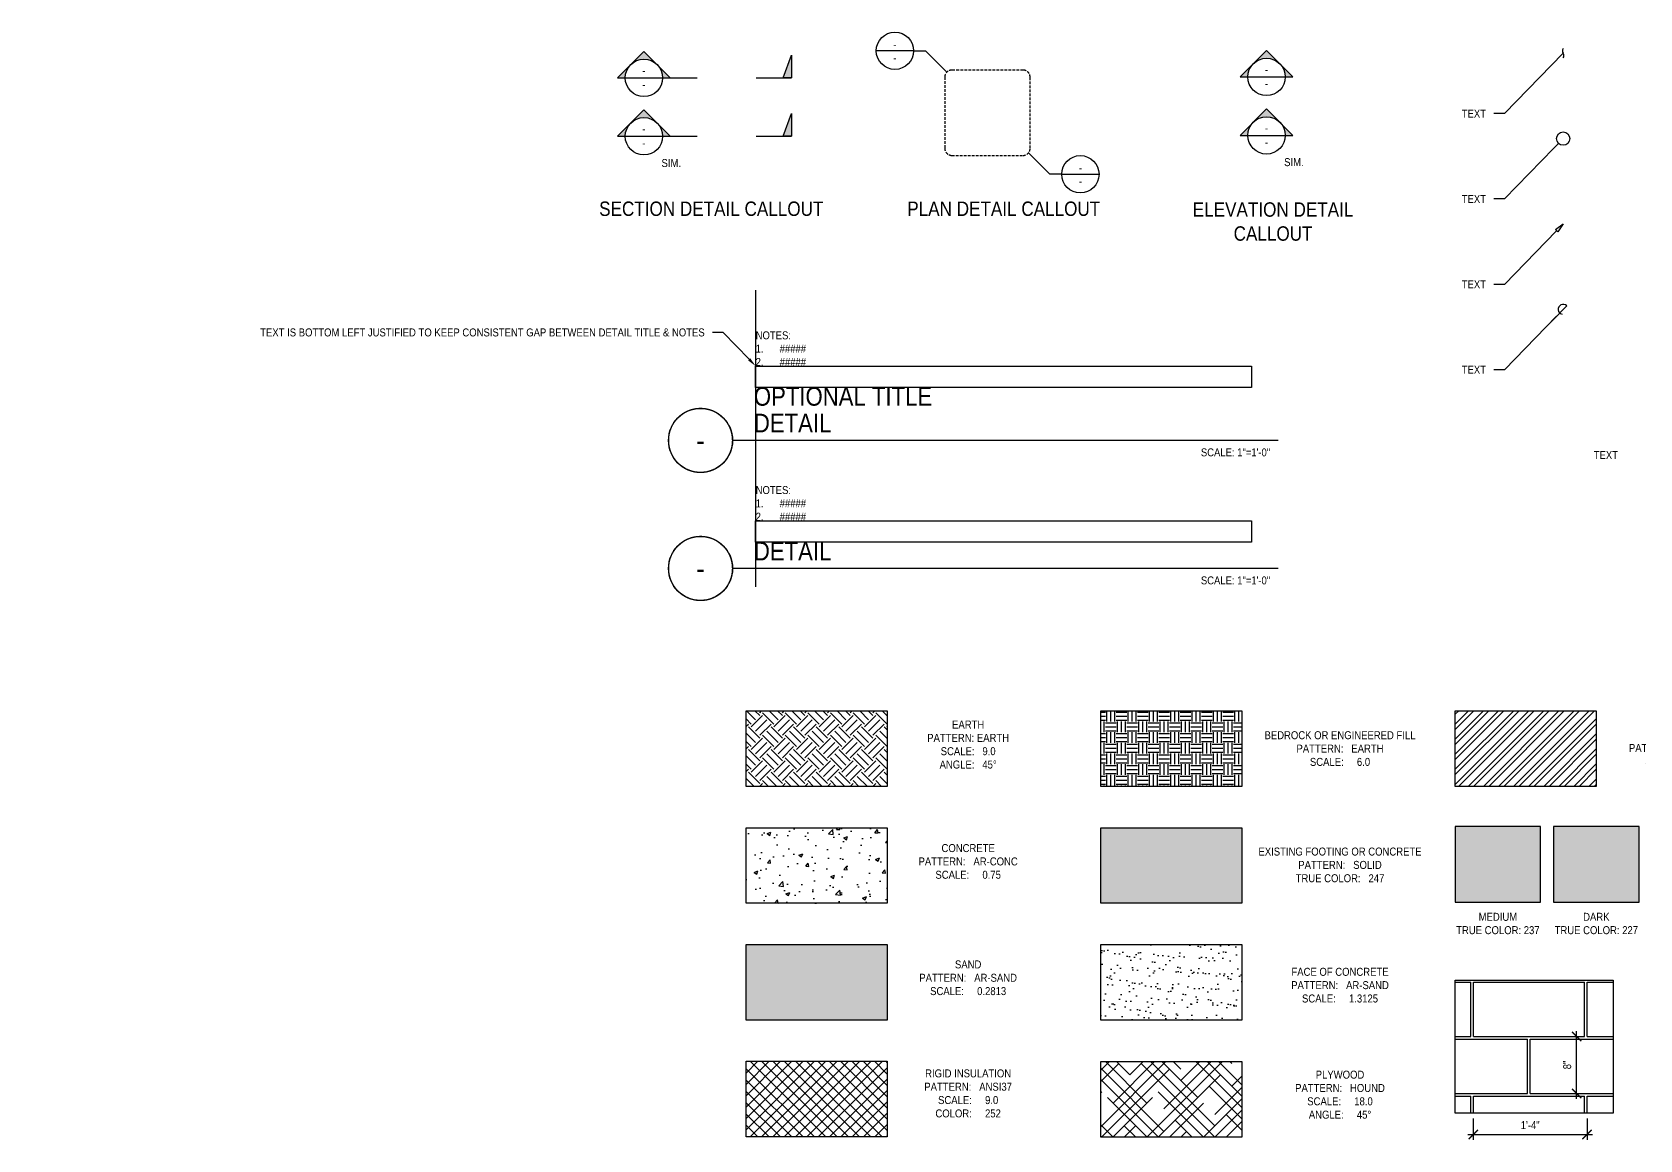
# Model space of a CAD drawing. Header units: inches. Extents: x -2661 to 42767, y -1222 to 9099.
# Drawn here: x 39370.1 to 39596.1, y 1473.1 to 1628.8 of the extents above; entities that cross this region are included whole.
import ezdxf
from ezdxf import colors
from ezdxf.entities.mleader import LeaderData, LeaderLine
from ezdxf.enums import TextEntityAlignment as Align
from ezdxf.math import Vec2, Vec3

# ---------------------------------------------------------------- set-up
doc = ezdxf.new("R2010")
doc.units = ezdxf.units.IN
doc.header["$LTSCALE"] = 12
doc.header["$MEASUREMENT"] = 0
doc.header["$PDMODE"] = 3
doc.linetypes.add('HIDDEN2', pattern=[0.1875, 0.125, -0.0625])
doc.linetypes.add('PHANTOM2', pattern=[1.25, 0.625, -0.125, 0.125, -0.125, 0.125, -0.125])
doc.layers.get('0').update_dxf_attribs({"linetype": 'CONTINUOUS'})
doc.layers.get('DefPoints').update_dxf_attribs({"color": 251, "linetype": 'CONTINUOUS'})
doc.layers.add('DESIGNER COMMENTS', color=221, linetype='CONTINUOUS', plot=False)
for name, color, linetype in [('S-ANNO-DIMS', 2, 'CONTINUOUS'), ('S-ANNO-NOTE', 4, 'CONTINUOUS'), ('S-ANNO-NOTE-EXIST', 251, 'CONTINUOUS'), ('S-ANNO-SYMB', 4, 'CONTINUOUS'), ('S-DETL-SYMB', 4, 'CONTINUOUS')]:
    doc.layers.add(name, color=color, linetype=linetype)
doc.layers.add('S-ANNO-NONPLOT', color=253, linetype='CONTINUOUS', plot=False, transparency=0.5)
for name, color, linetype, true_color, transparency in [('S-HATCH-SOIL', 7, 'CONTINUOUS', 0x8f8f8f, 0.8), ('S-POCHE-227', 7, 'CONTINUOUS', 0xe3e3e3, 0.8), ('S-POCHE-237', 7, 'CONTINUOUS', 0xededed, 0.8), ('S-POCHE-247', 7, 'CONTINUOUS', 0xf7f7f7, 0.8)]:
    doc.layers.add(name, color=color, linetype=linetype, true_color=true_color, transparency=transparency)
doc.layers.add('S-HATCH1', color=1, linetype='CONTINUOUS', transparency=0.5)
doc.layers.add('S-HATCH2', color=2, linetype='CONTINUOUS', transparency=0.5)
doc.styles.add('Arial', font='arial.ttf', dxfattribs={"width": 0.85})
doc.dimstyles.new('DIM-12_Se', dxfattribs={"dimscale": 12, "dimtxt": 0.09375, "dimasz": 0.109375, "dimexe": 0.0625, "dimexo": 0.0625, "dimgap": 0.0625, "dimtad": 1, "dimdec": 4, "dimzin": 11, "dimdsep": 46, "dimlunit": 4, "dimtxsty": 'Arial', "dimblk": 'ARCHTICK', "dimcen": 0.125, "dimdle": 0.0625, "dimclrd": 256, "dimclre": 256, "dimclrt": 4, "dimadec": 0, "dimazin": 0, "dimtfac": 0.75, "dimtdec": 4, "dimtmove": 0, "dimatfit": 3, "dimfxl": 1, "dimfrac": 1, "dimtolj": 1, "dimtzin": 0, "dimarcsym": 0})

# ---------------------------------------------------------------- blocks, each defined once
blk = doc.blocks.new('_Integral')
at = {"color": 0, "linetype": 'ByBlock', "lineweight": -2}
for centre, start, end in [((0.44, -0.09), 102, 168), ((-0.44, 0.09), 282, 348)]:
    blk.add_arc(centre, 0.454, start, end, dxfattribs=at)
blk = doc.blocks.new('_DotBlank')
at = {"color": 0, "lineweight": -2}
blk.add_line((-0.5, 0), (-1, 0), dxfattribs=at)
blk.add_circle((0, 0), 0.5, dxfattribs=at)
blk = doc.blocks.new('_ClosedBlank')
at = {"color": 0, "linetype": 'ByBlock', "lineweight": -2}
for p, q in [((-1, 0.17), (0, 0)), ((-1, 0.17), (-1, -0.17)), ((0, 0), (-1, -0.17))]:
    blk.add_line(p, q, dxfattribs=at)
blk = doc.blocks.new('ARROW-LOOP')
at = {"color": 0}
blk.add_lwpolyline([(-1.81, 0), (0.54, 0, 1.317177), (-0.46, -0.28)], format="xyb", dxfattribs=at)
blk = doc.blocks.new('_ARCHTICK')
at = {"color": 0, "linetype": 'ByBlock', "const_width": 0.15}
blk.add_lwpolyline([(-0.5, -0.5), (0.5, 0.5)], dxfattribs=at)
blk = doc.blocks.new('*D1511')
at = {"layer": 'DefPoints', "color": 0, "transparency": 16777216}
for p in [(39572.65, 1476.85), (39588.65, 1476.85), (39588.65, 1473.85)]:
    blk.add_point(p, dxfattribs=at)
at = {"layer": 'S-ANNO-DIMS', "lineweight": -2, "transparency": 16777216}
for p, q in [((39572.65, 1476.1), (39572.65, 1473.1)), ((39588.65, 1476.1), (39588.65, 1473.1)), ((39571.9, 1473.85), (39589.4, 1473.85))]:
    blk.add_line(p, q, dxfattribs=at)
at = {"layer": 'S-ANNO-DIMS', "lineweight": -2, "transparency": 16777216, "xscale": 1.3125, "yscale": 1.3125, "zscale": 1.3125, "rotation": 180}
blk.add_blockref('_ARCHTICK', (39572.65, 1473.85), dxfattribs=at)
at = {"layer": 'S-ANNO-DIMS', "lineweight": -2, "transparency": 16777216, "xscale": 1.3125, "yscale": 1.3125, "zscale": 1.3125}
blk.add_blockref('_ARCHTICK', (39588.65, 1473.85), dxfattribs=at)
at = {"layer": 'S-ANNO-DIMS', "color": 4, "transparency": 16777216, "insert": (39580.65, 1475.17), "char_height": 1.125, "attachment_point": 5, "style": 'Arial'}
blk.add_mtext('\\A1;1\'-4"', dxfattribs=at)
blk = doc.blocks.new('*D1512')
at = {"layer": 'DefPoints', "color": 0, "transparency": 16777216}
for p in [(39587.18, 1487.63), (39587.18, 1487.63), (39587.18, 1479.63)]:
    blk.add_point(p, dxfattribs=at)
at = {"layer": 'S-ANNO-DIMS', "lineweight": -2, "transparency": 16777216}
blk.add_line((39587.18, 1478.88), (39587.18, 1488.38), dxfattribs=at)
at = {"layer": 'S-ANNO-DIMS', "lineweight": -2, "transparency": 16777216, "xscale": 1.3125, "yscale": 1.3125, "zscale": 1.3125}
for p, rotation in [((39587.18, 1487.63), 90), ((39587.18, 1479.63), 270)]:
    blk.add_blockref('_ARCHTICK', p, dxfattribs=dict(at, rotation=rotation))
at = {"layer": 'S-ANNO-DIMS', "color": 4, "transparency": 16777216, "insert": (39585.86, 1483.63), "char_height": 1.125, "attachment_point": 5, "rotation": 90, "style": 'Arial'}
blk.add_mtext('\\A1;8"', dxfattribs=at)
blk = doc.blocks.new('*U545')
at = {"layer": 'S-ANNO-SYMB', "color": 4, "linetype": 'ByBlock'}
blk.add_lwpolyline([(-24, 20), (-24, -20, 0.414214), (-20, -24), (20, -24, 0.414214), (24, -20), (24, 20, 0.414214), (20, 24), (-20, 24, 0.414214)], format="xyb", close=True, dxfattribs=at)
blk = doc.blocks.new('*U642')
at = {"layer": 'S-ANNO-SYMB', "color": 4}
blk.add_lwpolyline([(-18.72, 12), (-39.7, 12)], dxfattribs=at)
at = {"layer": 'S-ANNO-SYMB', "color": 2}
blk.add_lwpolyline([(-18.72, 12), (-12, 12), (0, 0)], dxfattribs=at)
at = {"layer": 'S-ANNO-SYMB', "color": 4}
blk.add_circle((-29.21, 12), 10.49, dxfattribs=at)
at = {"layer": 'S-ANNO-NOTE', "style": 'Arial', "width": 0.85}
blk.add_attdef('DETAILNO.', text='', height=4.5, dxfattribs=at).set_placement((-29.21, 12), align=Align.BOTTOM_CENTER)
blk.add_attdef('SHEETNO.', text='', height=4.5, dxfattribs=at).set_placement((-29.21, 8), align=Align.MIDDLE_CENTER)
blk = doc.blocks.new('*U643')
at = {"layer": 'S-ANNO-SYMB', "color": 2}
blk.add_lwpolyline([(18.72, -12), (12, -12), (0, 0)], dxfattribs=at)
at = {"layer": 'S-ANNO-SYMB', "color": 4}
blk.add_lwpolyline([(18.72, -12), (39.7, -12)], dxfattribs=at)
blk.add_circle((29.21, -12), 10.49, dxfattribs=at)
at = {"layer": 'S-ANNO-NOTE', "style": 'Arial', "width": 0.85}
blk.add_attdef('DETAILNO.', text='', height=4.5, dxfattribs=at).set_placement((29.22, -12), align=Align.BOTTOM_CENTER)
blk.add_attdef('SHEETNO.', text='', height=4.5, dxfattribs=at).set_placement((29.01, -16), align=Align.MIDDLE_CENTER)
blk = doc.blocks.new('*U1412')
h = blk.add_hatch(color=256)
edge = h.paths.add_edge_path()
edge.add_line((0.219, 0), (0.309, 0))
edge.add_line((0.309, 0), (0, 0.309))
edge.add_line((0, 0.309), (-0.309, 0))
edge.add_line((-0.309, 0), (-0.219, 0))
edge.add_arc((0, 0), 0.219, 0, 180, ccw=False)
blk.add_line((-0.219, 0), (0.219, 0))
at = {"color": 0, "linetype": 'PHANTOM2'}
for p, q in [((0.312, 0), (0.625, 0)), ((1.316, 0), (1.729, 0))]:
    blk.add_line(p, q, dxfattribs=at)
blk.add_lwpolyline([(0.219, 0), (0.309, 0), (0, 0.309), (-0.309, 0), (-0.219, 0, -1)], format="xyb", close=True)
blk.add_lwpolyline([(1.633, 0), (1.729, 0.267), (1.729, 0)], close=True)
blk.add_circle((0, 0), 0.219)
blk.add_solid([(1.729, 0.267), (1.633, 0), (1.729, 0)])
at = {"style": 'Arial', "width": 0.85, "flags": 8}
blk.add_attdef('VIEWNUMBER', text='', height=0.0938, dxfattribs=at).set_placement((0, 0.011), align=Align.BOTTOM_CENTER)
blk.add_attdef('SHEETNUMBER', text='', height=0.0938, dxfattribs=at).set_placement((0, -0.032), align=Align.TOP_CENTER)
blk.add_attdef('SIM/TYP', (0.206, -0.36), '', height=0.0938, dxfattribs=at)
blk = doc.blocks.new('*U1413')
h = blk.add_hatch(color=256)
edge = h.paths.add_edge_path()
edge.add_line((0.219, 0), (0.309, 0))
edge.add_line((0.309, 0), (0, 0.309))
edge.add_line((0, 0.309), (-0.309, 0))
edge.add_line((-0.309, 0), (-0.219, 0))
edge.add_arc((0, 0), 0.219, 0, 180, ccw=False)
blk.add_line((-0.219, 0), (0.219, 0))
at = {"color": 0, "linetype": 'PHANTOM2'}
for p, q in [((0.312, 0), (0.625, 0)), ((1.316, 0), (1.729, 0))]:
    blk.add_line(p, q, dxfattribs=at)
blk.add_lwpolyline([(0.219, 0), (0.309, 0), (0, 0.309), (-0.309, 0), (-0.219, 0, -1)], format="xyb", close=True)
blk.add_lwpolyline([(1.633, 0), (1.729, 0.267), (1.729, 0)], close=True)
blk.add_circle((0, 0), 0.219)
blk.add_solid([(1.729, 0.267), (1.633, 0), (1.729, 0)])
at = {"style": 'Arial', "width": 0.85, "flags": 8}
blk.add_attdef('VIEWNUMBER', text='', height=0.0938, dxfattribs=at).set_placement((0, 0.011), align=Align.BOTTOM_CENTER)
blk.add_attdef('SHEETNUMBER', text='', height=0.0938, dxfattribs=at).set_placement((0, -0.032), align=Align.TOP_CENTER)
blk.add_attdef('SIM/TYP', (0.206, -0.36), '', height=0.0938, dxfattribs=at)
blk = doc.blocks.new('*U1252')
h = blk.add_hatch(color=256)
edge = h.paths.add_edge_path()
edge.add_line((0.219, 0), (0.309, 0))
edge.add_line((0.309, 0), (0, 0.309))
edge.add_line((0, 0.309), (-0.309, 0))
edge.add_line((-0.309, 0), (-0.219, 0))
edge.add_arc((0, 0), 0.219, 0, 180, ccw=False)
blk.add_line((-0.219, 0), (0.219, 0))
blk.add_lwpolyline([(0.219, 0), (0.309, 0), (0, 0.309), (-0.309, 0), (-0.219, 0, -1)], format="xyb", close=True)
blk.add_circle((0, 0), 0.219)
at = {"style": 'Arial', "width": 0.85, "flags": 8}
blk.add_attdef('VIEWNUMBER', text='', height=0.0938, dxfattribs=at).set_placement((0, 0.011), align=Align.BOTTOM_CENTER)
blk.add_attdef('SHEETNUMBER', text='', height=0.0938, dxfattribs=at).set_placement((0, -0.032), align=Align.TOP_CENTER)
blk = doc.blocks.new('*U654')
at = {"const_width": 0.188}
for points in [[(-4.5, 0, -1), (4.5, 0, 3.732051)], [(-4.5, 0, 1), (4.5, 0, -3.732051)]]:
    blk.add_lwpolyline(points, format="xyb", dxfattribs=at)
blk.add_lwpolyline([(4.5, 0), (81.21, 0)], dxfattribs=at)
blk.add_circle((0, 0), 4.5)
at = {"style": 'Arial', "width": 0.85}
for tag, p in [('DWG_TITLE_1', (7.5, 6.19)), ('DWG_TITLE_2', (7.5, 2.44))]:
    blk.add_attdef(tag, text='', height=2.62, dxfattribs=at).set_placement(p, align=Align.MIDDLE_LEFT)
blk.add_attdef('#', text='', height=3, dxfattribs=at).set_placement((0, 0), align=Align.MIDDLE_CENTER)
blk.add_attdef('SCALE', text='', height=1.12, dxfattribs=at).set_placement((80.08, -1.12), align=Align.TOP_RIGHT)

msp = doc.modelspace()

# ---------------------------------------------------------------- hatches: boundary and pattern name
at = {"layer": 'S-HATCH-SOIL'}
h = msp.add_hatch(dxfattribs=at)
h.set_pattern_fill('EARTH', color=256, scale=9, angle=45, style=0)
h.set_pattern_definition([(45, (35873.517, -32.3803), (2e-16, 3.1819805), [2.25, -2.25]), (45, (35872.9204, -31.7837), (2e-16, 3.1819805), [2.25, -2.25]), (45, (35872.3238, -31.187), (2e-16, 3.1819805), [2.25, -2.25]), (135, (35872.3238, -30.7893), (-3.1819805, 7e-16), [2.25, -2.25]), (135, (35872.9204, -30.1927), (-3.1819805, 7e-16), [2.25, -2.25]), (135, (35873.517, -29.596), (-3.1819805, 7e-16), [2.25, -2.25])])
h.paths.add_polyline_path([(39470.43669, 1533.42175), (39490.2756, 1533.42175), (39490.2756, 1522.79012), (39470.43669, 1522.79012)])
h = msp.add_hatch(dxfattribs=at)
h.set_pattern_fill('EARTH', color=256, scale=6, style=0)
h.set_pattern_definition([(0, (35896.9335, -32.3803), (1.5, 1.5), [1.5, -1.5]), (0, (35896.9335, -31.8178), (1.5, 1.5), [1.5, -1.5]), (0, (35896.9335, -31.2553), (1.5, 1.5), [1.5, -1.5]), (90, (35897.121, -31.0678), (-1.5, 1.5), [1.5, -1.5]), (90, (35897.6835, -31.0678), (-1.5, 1.5), [1.5, -1.5]), (90, (35898.246, -31.0678), (-1.5, 1.5), [1.5, -1.5])])
h.paths.add_polyline_path([(39520.2756, 1533.42175), (39540.1145, 1533.42175), (39540.1145, 1522.79012), (39520.2756, 1522.79012)])
at = {"layer": 'S-HATCH1'}
h = msp.add_hatch(dxfattribs=at)
h.set_pattern_fill('STEEL', color=256, scale=12, style=0)
h.set_pattern_definition([(45, (35999.6173, -15.9461), (-1.0606602, 1.0606602), []), (45, (35999.6173, -15.1961), (-1.0606602, 1.0606602), [])])
h.paths.add_polyline_path([(39570.1145, 1533.42175), (39589.95341, 1533.42175), (39589.95341, 1522.79012), (39570.1145, 1522.79012)])
at = {"layer": 'S-HATCH1', "linetype": 'HIDDEN2', "ltscale": 0.75}
h = msp.add_hatch(dxfattribs=at)
h.set_pattern_fill('AR-B816C', color=256, style=0)
h.set_pattern_definition([(0, (39572.655, 1479.2545), (8, 8), [15.625, -0.375]), (0, (39564.655, 1479.6295), (8, 8), [15.625, -0.375]), (90, (39572.655, 1479.2545), (-8, 8), [-8.375, 7.625]), (90, (39572.28, 1479.2545), (-8, 8), [-8.375, 7.625])])
h.paths.add_polyline_path([(39570.1145, 1495.57174), (39592.30753, 1495.57174), (39592.30753, 1476.85188), (39570.1145, 1476.85188)])
at = {"layer": 'S-HATCH1'}
h = msp.add_hatch(dxfattribs=at)
h.set_pattern_fill('ANSI37', color=252, scale=9, style=0)
h.set_pattern_definition([(45, (35873.5171, -15.9244), (-0.79549513, 0.79549513), []), (135, (35873.5171, -15.9244), (-0.79549513, -0.79549513), [])])
h.paths.add_polyline_path([(39470.43669, 1484.14091), (39490.2756, 1484.14091), (39490.2756, 1473.50927), (39470.43669, 1473.50927)])
h = msp.add_hatch(dxfattribs=at)
h.set_pattern_fill('HOUND', color=252, scale=18, angle=45, style=0)
h.set_pattern_definition([(45, (35896.9335, -32.3803), (2.3864854, 3.97747564), [18, -9]), (135, (35896.9335, -32.3803), (2.3864854, -3.97747564), [18, -9])])
h.paths.add_polyline_path([(39520.2756, 1484.11921), (39540.1145, 1484.11921), (39540.1145, 1473.48757), (39520.2756, 1473.48757)])
at = {"layer": 'S-HATCH2'}
h = msp.add_hatch(dxfattribs=at)
h.set_pattern_fill('AR-CONC', color=256, scale=0.75, style=0)
h.set_pattern_definition([(50, (35873.517, -32.3803), (5.3794514, -0.470641), [0.5625, -6.1875]), (355, (35873.517, -32.3803), (-1.040635, 5.641441), [0.45, -4.95]), (100.45144, (35873.9653, -32.4195), (4.3388164, 5.1708), [0.4780514, -5.258566]), (46.1842, (35873.517, -30.88), (8.00431, -1.241395), [0.84375, -9.28125]), (96.63564, (35874.184, -30.984), (7.009965, 7.30589), [0.717078, -7.887853]), (351.18416, (35873.517, -30.88), (7.009965, 7.30589), [0.675, -7.425]), (21, (35874.267, -31.2553), (4.476803, -3.0196417), [0.5625, -6.1875]), (326, (35874.267, -31.2553), (1.824865, 5.438625), [0.45, -4.95]), (71.45144, (35874.64, -31.507), (6.301668, 2.4189836), [0.4780514, -5.258566]), (37.5, (35873.517, -32.3803), (0.0911989, 2.4967039), [0, -4.89, 0, -5.025, 0, -4.96875]), (7.5, (35873.517, -32.3803), (1.9730215, 2.9580878), [0, -2.865, 0, -4.7775, 0, -1.89375]), (327.5, (35871.8446, -32.3803), (4.0036683, -0.1691615), [0, -1.875, 0, -5.85, 0, -7.7625]), (317.5, (35871.0946, -32.3803), (4.3738963, 0.7507874), [0, -2.4375, 0, -3.885, 0, -5.5125])])
h.paths.add_polyline_path([(39470.43669, 1516.98757), (39490.2756, 1516.98757), (39490.2756, 1506.35593), (39470.43669, 1506.35593)])
h = msp.add_hatch(dxfattribs=at)
h.set_pattern_fill('AR-SAND', color=256, scale=0.28125, angle=30, style=0)
h.set_pattern_definition([(67.5, (35873.51706, -32.3803), (-0.28630286, 0.46045734), [0, -0.4275, 0, -0.478125, 0, -0.45703125]), (37.5, (35873.51706, -32.3803), (0.03419959, 0.93626396), [0, -0.230625, 0, -0.3853125, 0, -0.14765625]), (357.5, (35873.21747, -32.55326), (0.75771462, 0.439304573), [0, -0.140625, 0, -0.50625, 0, -0.6609375]), (347.5, (35873.2175, -32.55326), (0.60877806, 0.63651168), [0, -0.0703125, 0, -0.331875, 0, -0.3796875])])
h.paths.add_polyline_path([(39470.43669, 1500.55339), (39490.2756, 1500.55339), (39490.2756, 1489.92175), (39470.43669, 1489.92175)])
h = msp.add_hatch(dxfattribs=at)
h.set_pattern_fill('AR-SAND', color=256, scale=1.3125, angle=30, style=0)
h.set_pattern_definition([(67.5, (35896.9335, -32.3803), (-1.33608, 2.1488009), [0, -1.995, 0, -2.23125, 0, -2.1328125]), (37.5, (35896.9335, -32.3803), (0.159598, 4.3692318), [0, -1.07625, 0, -1.798125, 0, -0.6890625]), (357.5, (35895.5354, -33.1875), (3.5360016, 2.050088), [0, -0.65625, 0, -2.3625, 0, -3.084375]), (347.5, (35895.5354, -33.1875), (2.8409643, 2.9703878), [0, -0.328125, 0, -1.54875, 0, -1.771875])])
h.paths.add_polyline_path([(39520.2756, 1500.55339), (39540.1145, 1500.55339), (39540.1145, 1489.92175), (39520.2756, 1489.92175)])
at = {"layer": 'S-POCHE-227'}
h = msp.add_hatch(color=256, dxfattribs=at)
h.dxf.hatch_style = 1
h.paths.add_polyline_path([(39583.95341, 1506.51113), (39595.95341, 1506.51113), (39595.95341, 1517.14277), (39583.95341, 1517.14277)])
at = {"layer": 'S-POCHE-237'}
h = msp.add_hatch(color=256, dxfattribs=at)
h.dxf.hatch_style = 1
h.paths.add_polyline_path([(39570.1145, 1517.14277), (39570.1145, 1506.51113), (39582.1145, 1506.51113), (39582.1145, 1517.14277)])
at = {"layer": 'S-POCHE-247'}
h = msp.add_hatch(color=256, dxfattribs=at)
h.dxf.hatch_style = 1
h.paths.add_polyline_path([(39520.2756, 1516.98757), (39540.1145, 1516.98757), (39540.1145, 1506.35593), (39520.2756, 1506.35593)])

# ---------------------------------------------------------------- linework, layer by layer
at = {"layer": 'DESIGNER COMMENTS'}
for p, q in [((39471.76898, 1592.55624), (39471.76898, 1568.7861)), ((39471.76898, 1574.62264), (39471.76898, 1550.8525))]:
    msp.add_line(p, q, dxfattribs=at)
for points in [[(39471.76898, 1581.89463), (39541.47808, 1581.89463), (39541.47808, 1578.89463), (39471.76898, 1578.89463)], [(39471.76898, 1560.14394), (39541.47808, 1560.14394), (39541.47808, 1557.14394), (39471.76898, 1557.14394)]]:
    msp.add_lwpolyline(points, close=True, dxfattribs=at)
at = {"layer": 'S-ANNO-NONPLOT', "linetype": 'ByBlock'}
for points in [[(39470.43669, 1533.42175), (39490.2756, 1533.42175), (39490.2756, 1522.79012), (39470.43669, 1522.79012)], [(39520.2756, 1533.42175), (39540.1145, 1533.42175), (39540.1145, 1522.79012), (39520.2756, 1522.79012)], [(39570.1145, 1533.42175), (39589.95341, 1533.42175), (39589.95341, 1522.79012), (39570.1145, 1522.79012)], [(39470.43669, 1516.98757), (39490.2756, 1516.98757), (39490.2756, 1506.35593), (39470.43669, 1506.35593)], [(39520.2756, 1516.98757), (39540.1145, 1516.98757), (39540.1145, 1506.35593), (39520.2756, 1506.35593)], [(39570.1145, 1517.14277), (39570.1145, 1506.51113), (39582.1145, 1506.51113), (39582.1145, 1517.14277), (39570.1145, 1517.14277)], [(39583.95341, 1506.51113), (39595.95341, 1506.51113), (39595.95341, 1517.14277), (39583.95341, 1517.14277), (39583.95341, 1506.51113)], [(39470.43669, 1500.55339), (39490.2756, 1500.55339), (39490.2756, 1489.92175), (39470.43669, 1489.92175)], [(39520.2756, 1500.55339), (39540.1145, 1500.55339), (39540.1145, 1489.92175), (39520.2756, 1489.92175)], [(39570.1145, 1495.57174), (39592.30753, 1495.57174), (39592.30753, 1476.85188), (39570.1145, 1476.85188)], [(39470.43669, 1484.14091), (39490.2756, 1484.14091), (39490.2756, 1473.50927), (39470.43669, 1473.50927)], [(39520.2756, 1484.11921), (39540.1145, 1484.11921), (39540.1145, 1473.48757), (39520.2756, 1473.48757)]]:
    msp.add_lwpolyline(points, close=True, dxfattribs=at)

# ---------------------------------------------------------------- block references
at = {"layer": 'S-ANNO-NOTE'}
for p, values in [((39464.01789, 1571.43556), {'#': '-', 'DWG_TITLE_1': 'OPTIONAL TITLE', 'DWG_TITLE_2': 'DETAIL', 'SCALE': 'SCALE: 1"=1\'-0"'}), ((39464.01789, 1553.43556), {'#': '-', 'DWG_TITLE_2': 'DETAIL', 'SCALE': 'SCALE: 1"=1\'-0"'})]:
    msp.add_blockref('*U654', p, dxfattribs=at).add_auto_attribs(values)
at = {"layer": 'S-DETL-SYMB', "xscale": 0.25, "yscale": 0.25, "zscale": 0.25}
msp.add_blockref('*U642', (39498.64931, 1623.21076), dxfattribs=at).add_auto_attribs({'DETAILNO.': '-', 'SHEETNO.': '-'})
at = {"layer": 'S-DETL-SYMB', "color": 2}
ref = msp.add_blockref('*U1413', (39456.05964, 1622.40938), dxfattribs=dict(at, xscale=12, yscale=12, zscale=12))
ref.add_attrib('VIEWNUMBER', '-', dxfattribs={"layer": '0', "height": 1.125, "style": 'Arial', "width": 0.85, "flags": 8}).set_placement((39456.05964, 1622.53947), align=Align.BOTTOM_CENTER)
ref.add_attrib('SHEETNUMBER', '-', dxfattribs={"layer": '0', "height": 1.125, "style": 'Arial', "width": 0.85, "flags": 8}).set_placement((39456.05964, 1622.01988), align=Align.TOP_CENTER)
at = {"layer": 'S-DETL-SYMB', "color": 2, "xscale": 12, "yscale": 12, "zscale": 12}
msp.add_blockref('*U1252', (39543.59112, 1622.53947), dxfattribs=at).add_auto_attribs({'VIEWNUMBER': '-', 'SHEETNUMBER': '-'})
at = {"layer": 'S-DETL-SYMB', "linetype": 'HIDDEN2', "xscale": 0.25, "yscale": 0.25, "zscale": 0.25}
msp.add_blockref('*U545', (39504.35642, 1617.50366), dxfattribs=at)
at = {"layer": 'S-DETL-SYMB', "color": 2}
ref = msp.add_blockref('*U1412', (39456.05964, 1614.19096), dxfattribs=dict(at, xscale=12, yscale=12, zscale=12))
ref.add_attrib('VIEWNUMBER', '-', dxfattribs={"layer": '0', "height": 1.125, "style": 'Arial', "width": 0.85, "flags": 8}).set_placement((39456.05964, 1614.32104), align=Align.BOTTOM_CENTER)
ref.add_attrib('SHEETNUMBER', '-', dxfattribs={"layer": '0', "height": 1.125, "style": 'Arial', "width": 0.85, "flags": 8}).set_placement((39456.05964, 1613.80145), align=Align.TOP_CENTER)
ref.add_attrib('SIM/TYP', 'SIM.', (39458.53456, 1609.86769), dxfattribs={"layer": '0', "height": 1.125, "style": 'Arial', "width": 0.85})
ref = msp.add_blockref('*U1252', (39543.59112, 1614.32104), dxfattribs=dict(at, xscale=12, yscale=12, zscale=12))
ref.add_attrib('VIEWNUMBER', '-', dxfattribs={"layer": '0', "height": 1.125, "style": 'Arial', "width": 0.85, "flags": 8}).set_placement((39543.59112, 1614.45112), align=Align.BOTTOM_CENTER)
ref.add_attrib('SHEETNUMBER', '-', dxfattribs={"layer": '0', "height": 1.125, "style": 'Arial', "width": 0.85, "flags": 8}).set_placement((39543.59112, 1613.93153), align=Align.TOP_CENTER)
ref.add_attrib('SIM/TYP', 'SIM.', (39546.06604, 1609.99777), dxfattribs={"layer": '0', "height": 1.125, "style": 'Arial', "width": 0.85})
at = {"layer": 'S-DETL-SYMB'}
ref = msp.add_blockref('*U643', (39510.11747, 1611.85497), dxfattribs=dict(at, xscale=0.25, yscale=0.25, zscale=0.25))
ref.add_attrib('DETAILNO.', '-', dxfattribs={"layer": 'S-ANNO-NOTE', "height": 1.125, "style": 'Arial', "width": 0.85}).set_placement((39517.42022, 1608.85497), align=Align.BOTTOM_CENTER)
ref.add_attrib('SHEETNO.', '-', dxfattribs={"layer": 'S-ANNO-NOTE', "height": 1.125, "style": 'Arial', "width": 0.85}).set_placement((39517.42022, 1607.85602), align=Align.MIDDLE_CENTER)

# ---------------------------------------------------------------- texts
at = {"layer": 'S-ANNO-NOTE', "color": 191, "char_height": 2.025, "attachment_point": 8, "style": 'Arial'}
for s, insert in [('SECTION DETAIL CALLOUT', (39465.53227, 1602.96675)), ('PLAN DETAIL CALLOUT', (39506.64754, 1602.96675))]:
    msp.add_mtext(s, dxfattribs=dict(at, insert=insert))
at = {"layer": 'S-ANNO-NOTE', "color": 191, "insert": (39544.50898, 1599.48172), "char_height": 2.025, "width": 23.0500989, "attachment_point": 8, "style": 'Arial'}
msp.add_mtext('ELEVATION DETAIL CALLOUT', dxfattribs=at)
at = {"layer": 'S-ANNO-NOTE', "char_height": 1.125, "style": 'Arial'}
for s, insert, width, attachment_point in [('NOTES:\\P\\pxi-3,l3,t3;1.^I#####\\P2.^I#####', (39471.76898, 1581.89463), 68.9394393, 7), ('NOTES:\\P\\pxi-3,l3,t3;1.^I#####\\P2.^I#####', (39471.76898, 1560.14394), 68.9394393, 7), ('EARTH\\PPATTERN: EARTH\\PSCALE:   9.0\\PANGLE:   45%%D', (39501.64327, 1528.67285), 29.4226747, 5), ('\\pxqc;BEDROCK OR ENGINEERED FILL\\PPATTERN:   EARTH \\PSCALE:     6.0', (39553.91982, 1528.10593), 29.4226747, 5), ('STEEL\\PPATTERN:^ISTEEL \\PSCALE:^I12', (39600.13758, 1528.18353), 29.4226747, 5), ('CONCRETE\\PPATTERN:   AR-CONC \\PSCALE:     0.75', (39501.64327, 1512.23867), 29.4226747, 5), ('EXISTING FOOTING OR CONCRETE\\PPATTERN:   SOLID\\PTRUE COLOR:   247', (39553.91982, 1511.74935), 29.4226747, 5), ('MEDIUM \\PTRUE COLOR: 237', (39576.1145, 1503.51113), 29.4226747, 5), ('DARK\\PTRUE COLOR: 227', (39589.95341, 1503.51113), 29.4226747, 5), ('SAND\\PPATTERN:   AR-SAND \\PSCALE:     0.2813', (39501.64327, 1495.88208), 29.4226747, 5), ('FACE OF CONCRETE\\PPATTERN:   AR-SAND \\PSCALE:     1.3125', (39553.91982, 1494.8434), 29.4226747, 5), ('RIGID INSULATION\\PPATTERN:   ANSI37 \\PSCALE:     9.0\\PCOLOR:     252', (39501.64327, 1479.6248), 29.4226747, 5), ('PLYWOOD\\PPATTERN:   HOUND \\PSCALE:     18.0\\PANGLE:     45%%D', (39553.91982, 1479.4479), 29.4226747, 5)]:
    msp.add_mtext(s, dxfattribs=dict(at, insert=insert, width=width, attachment_point=attachment_point))
at = {"layer": 'S-ANNO-NOTE-EXIST', "insert": (39591.29311, 1569.37763), "char_height": 1.125, "width": 8.9172865, "attachment_point": 5, "style": 'Arial'}
msp.add_mtext('TEXT', dxfattribs=at)

# ---------------------------------------------------------------- dimensions: what is measured, and where the dimension line sits
at = {"layer": 'S-ANNO-DIMS'}
for base, p1, p2, angle, picture, middle in [((39587.18378, 1487.62952), (39587.18378, 1479.62952), (39587.18378, 1487.62952), 270, '*D1512', (39585.85938, 1483.62952)), ((39588.65489, 1473.85188), (39572.65489, 1476.85188), (39588.65489, 1476.85188), 180, '*D1511', (39580.65489, 1475.16668))]:
    dim = msp.add_linear_dim(base=base, p1=p1, p2=p2, angle=angle, dimstyle='DIM-12_Se', dxfattribs=at)
    dim.commit()
    dim.dimension.update_dxf_attribs({"geometry": picture, "text_midpoint": middle})

# ---------------------------------------------------------------- leaders
at = {"layer": 'S-ANNO-NOTE'}
ml = msp.add_multileader_mtext('Standard', dxfattribs=at)
ml.set_content('TEXT', color=4, style='Arial')
ml.set_leader_properties(color=2)
ml.set_arrow_properties(name='INTEGRAL')
ml.build(insert=Vec2(0, 0))
ml.multileader.update_dxf_attribs({"dogleg_length": 0.36, "arrow_head_size": 1.3125, "scale": 12})
ctx = ml.context
ctx.base_point, ctx.scale, ctx.char_height, ctx.arrow_head_size, ctx.landing_gap_size, ctx.plane_origin = Vec3(39648.34161, 1617.37763), 12, 1.125, 1.3125, 1.08, Vec3(39700.22595, 1915.71245)
ctx.text_align_type = 2
notes = []
notes.append((ctx, [(0, (1, 1, 0), (39655.35761, 1617.37763), (-1, 0), 1.5, [(0, [(39663.62885, 1625.64887)], 0, [])])]))
ctx.mtext.insert, ctx.mtext.width, ctx.mtext.alignment, ctx.mtext.flow_direction = Vec3(39652.77761, 1617.94013), 20, 3, 5
ml = msp.add_multileader_mtext('Standard', dxfattribs=at)
ml.set_content('\\A1;{\\C4;MAKE SURE THIS ARROW SIZE IS \\H0.7x;\\S5#32;\\H1.4286x;" ONLY FOR 4x, 8x AND 12x SCALE FACTORS}', color=4, style='Arial')
ml.set_leader_properties(color=2)
ml.set_arrow_properties(name='DOTBLANK')
ml.build(insert=Vec2(0, 0))
ml.multileader.update_dxf_attribs({"dogleg_length": 0.36, "arrow_head_size": 1.875, "scale": 12})
ctx = ml.context
ctx.base_point, ctx.scale, ctx.char_height, ctx.arrow_head_size, ctx.landing_gap_size, ctx.plane_origin = Vec3(39631.754, 1605.37763), 12, 1.125, 1.875, 1.08, Vec3(39698.92821, 1903.71245)
ctx.text_align_type = 2
notes.append((ctx, [(0, (1, 1, 0), (39655.35761, 1605.37763), (-1, 0), 1.5, [(0, [(39663.62885, 1613.64887)], 0, [])])]))
ctx.mtext.insert, ctx.mtext.width, ctx.mtext.defined_height, ctx.mtext.alignment, ctx.mtext.flow_direction = Vec3(39652.77761, 1605.94972), 20, 3.77427, 3, 5
ml = msp.add_multileader_mtext('Standard', dxfattribs=at)
ml.set_content('\\A1;{\\C4;(\\H0.7x;\\S7#64;\\H1.4286x;"x12) = ARROW SIZE 1\\H0.7x;\\S5#16;\\H1.4286x;"\\P(\\H0.7x;\\S3#32;\\H1.4286x;"x12) = TEXT HEIGHT 1\\H0.7x;\\S1#8;\\H1.4286x;"}', color=4, style='Arial')
ml.set_leader_properties(color=2)
ml.build(insert=Vec2(0, 0))
ml.multileader.update_dxf_attribs({"dogleg_length": 0.36, "arrow_head_size": 1.3125, "scale": 12})
ctx = ml.context
ctx.base_point, ctx.scale, ctx.char_height, ctx.arrow_head_size, ctx.landing_gap_size, ctx.plane_origin = Vec3(39633.40469, 1593.37763), 12, 1.125, 1.3125, 1.08, Vec3(39700.22595, 1891.71245)
ctx.text_align_type = 2
notes.append((ctx, [(0, (1, 1, 0), (39655.35761, 1593.37763), (-1, 0), 1.5, [(0, [(39663.62885, 1601.64887)], 0, [])])]))
ctx.mtext.insert, ctx.mtext.width, ctx.mtext.alignment, ctx.mtext.flow_direction = Vec3(39652.77761, 1594.10551), 20, 3, 5
ml = msp.add_multileader_mtext('Standard', dxfattribs=at)
ml.set_content('TEXT', color=4, style='Arial')
ml.set_leader_properties(color=2)
ml.set_arrow_properties(name='ARROW-LOOP')
ml.build(insert=Vec2(0, 0))
ml.multileader.update_dxf_attribs({"dogleg_length": 0.36, "arrow_head_size": 1.3125, "scale": 12})
ctx = ml.context
ctx.base_point, ctx.scale, ctx.char_height, ctx.arrow_head_size, ctx.landing_gap_size, ctx.plane_origin = Vec3(39648.34161, 1581.37763), 12, 1.125, 1.3125, 1.08, Vec3(39700.22595, 1879.71245)
ctx.text_align_type = 2
notes.append((ctx, [(0, (1, 1, 0), (39655.35761, 1581.37763), (-1, 0), 1.5, [(0, [(39663.62885, 1589.64887)], 0, [])])]))
ctx.mtext.insert, ctx.mtext.width, ctx.mtext.alignment, ctx.mtext.flow_direction = Vec3(39652.77761, 1581.94013), 20, 3, 5
ml = msp.add_multileader_mtext('Standard', dxfattribs=at)
ml.set_content('\\A1;{\\C256;TEXT IS BOTTOM LEFT JUSTIFIED TO KEEP CONSISTENT GAP BETWEEN DETAIL TITLE & NOTES}', color=4, style='Arial')
ml.set_leader_properties(color=2)
ml.build(insert=Vec2(0, 0))
ml.multileader.update_dxf_attribs({"dogleg_length": 0.36, "arrow_head_size": 1.3125, "scale": 12})
ctx = ml.context
ctx.base_point, ctx.scale, ctx.char_height, ctx.arrow_head_size, ctx.landing_gap_size, ctx.plane_origin = Vec3(39441.73389, 1586.60491), 12, 1.125, 1.3125, 1.08, Vec3(39502.92429, 1860.48908)
ctx.text_align_type = 2
notes.append((ctx, [(0, (1, 1, 0), (39467.18608, 1586.60491), (-1, 0), 1.5, [(0, [(39471.76898, 1581.89463)], 0, [])])]))
ctx.mtext.insert, ctx.mtext.width, ctx.mtext.defined_height, ctx.mtext.alignment, ctx.mtext.flow_direction = Vec3(39464.60608, 1587.18046), 21.8386673, 6.3354, 3, 5
ml = msp.add_multileader_mtext('Standard', dxfattribs=at)
ml.set_content('TEXT', color=4, style='Arial')
ml.set_leader_properties(color=2)
ml.build(insert=Vec2(0, 0))
ml.multileader.update_dxf_attribs({"dogleg_length": 21.88349, "arrow_head_size": 1.3125, "scale": 12})
ctx = ml.context
ctx.base_point, ctx.scale, ctx.char_height, ctx.arrow_head_size, ctx.landing_gap_size, ctx.plane_origin = Vec3(39648.34161, 1569.37763), 12, 1.125, 1.3125, 1.08, Vec3(39711.03457, 2009.43868)
ctx.text_align_type = 2
notes.append((ctx, [(0, (1, 1, 0), (39655.35761, 1569.37763), (-1, 0), 1.5, [(0, [(39663.62885, 1569.37763), (39659.49323, 1573.51325)], 0, [])])]))
ctx.mtext.insert, ctx.mtext.width, ctx.mtext.alignment, ctx.mtext.flow_direction = Vec3(39652.77761, 1569.94013), 20, 3, 5
ml = msp.add_multileader_mtext('Standard', dxfattribs=at)
ml.set_content('TEXT', color=4, style='Arial')
ml.set_leader_properties(color=2)
ml.build(insert=Vec2(0, 0))
ml.multileader.update_dxf_attribs({"dogleg_length": 0.36, "arrow_head_size": 1.3125, "scale": 12})
ctx = ml.context
ctx.base_point, ctx.scale, ctx.char_height, ctx.arrow_head_size, ctx.landing_gap_size, ctx.plane_origin = Vec3(39648.34161, 1557.37763), 12, 1.125, 1.3125, 1.08, Vec3(39700.22595, 1855.71245)
ctx.text_align_type = 2
notes.append((ctx, [(0, (1, 1, 0), (39655.35761, 1557.37763), (-1, 0), 1.5, [(1, [(39663.62885, 1565.64887), (39663.62885, 1548.89235)], 0, [])])]))
ctx.mtext.insert, ctx.mtext.width, ctx.mtext.alignment, ctx.mtext.flow_direction = Vec3(39652.77761, 1557.94013), 20, 3, 5
at = {"layer": 'S-ANNO-NOTE-EXIST'}
ml = msp.add_multileader_mtext('Standard', dxfattribs=at)
ml.set_content('{\\C256;TEXT}', color=4, style='Arial')
ml.set_leader_properties(color=256)
ml.set_arrow_properties(name='INTEGRAL')
ml.build(insert=Vec2(0, 0))
ml.multileader.update_dxf_attribs({"dogleg_length": 0.36, "arrow_head_size": 1.3125, "scale": 12})
ctx = ml.context
ctx.base_point, ctx.scale, ctx.char_height, ctx.arrow_head_size, ctx.landing_gap_size, ctx.plane_origin = Vec3(39570.00587, 1617.37763), 12, 1.125, 1.3125, 1.08, Vec3(39620.51462, 1915.71245)
ctx.text_align_type = 2
notes.append((ctx, [(0, (1, 1, 0), (39577.02187, 1617.37763), (-1, 0), 1.5, [(0, [(39585.29311, 1625.86291)], 0, [])])]))
ctx.mtext.insert, ctx.mtext.width, ctx.mtext.alignment, ctx.mtext.flow_direction = Vec3(39574.44187, 1617.94013), 24, 3, 5
ml = msp.add_multileader_mtext('Standard', dxfattribs=at)
ml.set_content('{\\C256;TEXT}', color=4, style='Arial')
ml.set_leader_properties(color=256)
ml.set_arrow_properties(name='DOTBLANK')
ml.build(insert=Vec2(0, 0))
ml.multileader.update_dxf_attribs({"dogleg_length": 0.36, "arrow_head_size": 1.875, "scale": 12})
ctx = ml.context
ctx.base_point, ctx.scale, ctx.char_height, ctx.arrow_head_size, ctx.landing_gap_size, ctx.plane_origin = Vec3(39570.00587, 1605.37763), 12, 1.125, 1.875, 1.08, Vec3(39620.51462, 1903.71245)
ctx.text_align_type = 2
notes.append((ctx, [(0, (1, 1, 0), (39577.02187, 1605.37763), (-1, 0), 1.5, [(0, [(39585.29311, 1613.86291)], 0, [])])]))
ctx.mtext.insert, ctx.mtext.width, ctx.mtext.alignment, ctx.mtext.flow_direction = Vec3(39574.44187, 1605.94013), 24, 3, 5
ml = msp.add_multileader_mtext('Standard', dxfattribs=at)
ml.set_content('{\\C256;TEXT}', color=4, style='Arial')
ml.set_leader_properties(color=256)
ml.set_arrow_properties(name='CLOSEDBLANK')
ml.build(insert=Vec2(0, 0))
ml.multileader.update_dxf_attribs({"dogleg_length": 0.36, "arrow_head_size": 1.3125, "scale": 12})
ctx = ml.context
ctx.base_point, ctx.scale, ctx.char_height, ctx.arrow_head_size, ctx.landing_gap_size, ctx.plane_origin = Vec3(39570.00587, 1593.37763), 12, 1.125, 1.3125, 1.08, Vec3(39620.51462, 1891.71245)
ctx.text_align_type = 2
notes.append((ctx, [(0, (1, 1, 0), (39577.02187, 1593.37763), (-1, 0), 1.5, [(0, [(39585.29311, 1601.86291)], 0, [])])]))
ctx.mtext.insert, ctx.mtext.width, ctx.mtext.alignment, ctx.mtext.flow_direction = Vec3(39574.44187, 1593.94013), 24, 3, 5
ml = msp.add_multileader_mtext('Standard', dxfattribs=at)
ml.set_content('{\\C256;TEXT}', color=4, style='Arial')
ml.set_leader_properties(color=256)
ml.set_arrow_properties(name='ARROW-LOOP')
ml.build(insert=Vec2(0, 0))
ml.multileader.update_dxf_attribs({"dogleg_length": 0.36, "arrow_head_size": 1.3125, "scale": 12})
ctx = ml.context
ctx.base_point, ctx.scale, ctx.char_height, ctx.arrow_head_size, ctx.landing_gap_size, ctx.plane_origin = Vec3(39570.00587, 1581.37763), 12, 1.125, 1.3125, 1.08, Vec3(39620.51462, 1879.71245)
ctx.text_align_type = 2
notes.append((ctx, [(0, (1, 1, 0), (39577.02187, 1581.37763), (-1, 0), 1.5, [(0, [(39585.29311, 1589.86291)], 0, [])])]))
ctx.mtext.insert, ctx.mtext.width, ctx.mtext.alignment, ctx.mtext.flow_direction = Vec3(39574.44187, 1581.94013), 24, 3, 5
for ctx, leaders in notes:
    for number, flags, end, landing, length, lines in leaders:
        leader = LeaderData()
        leader.index, (leader.has_last_leader_line, leader.has_dogleg_vector, leader.attachment_direction) = number, flags
        leader.last_leader_point, leader.dogleg_vector, leader.dogleg_length = Vec3(end), Vec3(landing), length
        for number, points, colour, breaks in lines:
            line = LeaderLine()
            line.index, line.vertices, line.color, line.breaks = number, Vec3.list(points), colors.encode_raw_color(colour), breaks
            leader.lines.append(line)
        ctx.leaders.append(leader)

doc.saveas('drawing.dxf')
